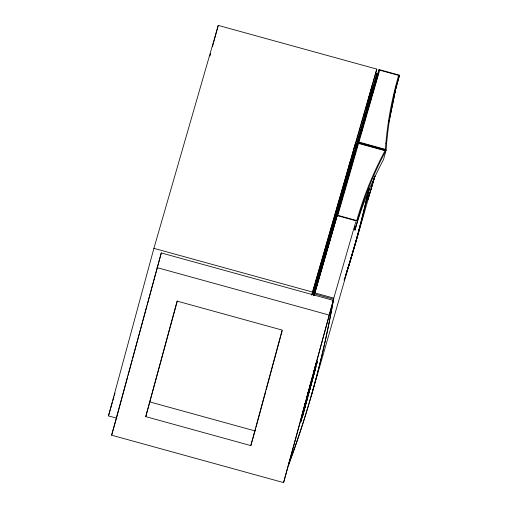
<?xml version="1.0" encoding="UTF-8"?>
<svg xmlns="http://www.w3.org/2000/svg" width="508" height="508" viewBox="0 0 508 508"><rect width="100%" height="100%" fill="white"/><g stroke="black" fill="none" stroke-linecap="round" stroke-linejoin="round"><path stroke-width="0.76" d="M307.105 396.45L308.788 389.973M308.324 394.868L310.959 385.058M305.295 406.114L303.238 413.62M309.95 388.83L309.505 390.277L308.743 390.068L310.521 383.623M308.381 394.456L308.058 395.707L307.296 395.497M305.499 405.086L305.105 406.603M309.893 388.88L307.2 398.774L306.438 398.564L306.889 396.9L307.651 397.11L307.2 398.774M310.09 388.442L310.737 386.093L309.975 385.883M306.673 398.094L306.87 397.339M308.604 390.817L308.858 389.871M306.946 400.031L307.346 398.513L306.254 402.323M308.896 392.697L309.455 390.601L309.029 392.1M310.737 386.093L309.747 389.7M307.975 393.148L308.293 391.979M304.565 408.813L305.06 406.927L304.305 406.718M310.09 388.156L309.505 390.277M116.859 418.217L108.471 415.906L153.905 248.336L218.249 25.4L376.803 69.107L372.237 85.941M209.956 56.007L210.579 53.708M212.446 46.825L218.249 25.4M300.895 419.729L283.591 482.6L111.614 435.191L161.284 252.952L333.261 300.361L315.417 366.166M115.849 420.522L127.673 376.911M128.092 375.38L132.239 360.077M132.651 358.546L142.405 322.58M142.818 321.05L146.971 305.746M147.383 304.216L161.284 252.952M145.758 416.636L177.076 301.111L282.143 330.073L250.819 445.599L145.758 416.636L177.368 300.977M250.819 445.599L255.676 428.638M256.089 427.107L265.843 391.147M266.255 389.617L272.478 366.668M272.891 365.138L280.568 336.829M280.981 335.299L282.226 330.708M311.626 295.104L376.803 69.107M311.887 294.811L350.818 159.753L346.05 177.343M324.866 255.524L325.279 254M343.56 186.519L344.595 182.696M345.008 181.166L345.63 178.873M314.115 295.466L357.791 143.866M345.072 181.267L345.694 178.968M347.567 172.085L355.035 144.539M326.028 252.044L326.447 250.514M348.094 170.809L372.586 84.322L372.174 85.852M335.077 222.358L336.925 215.538L357.397 221.177A1322.61 675.183 15.2 0 1 385.972 150.533L357.918 142.799M351.561 161.957L354.914 150.565L313.29 294.767M363.88 116.446L364.503 114.154M366.37 107.271L368.44 99.619M368.852 98.088L371.761 87.382M367.881 102.013L368.503 99.714M368.922 98.184L371.824 87.471M347.91 176.384L348.329 174.854M348.863 172.834L349.32 171.183M351.638 162.655L377.069 73.368L375.037 81.864M354.54 152.927L356.806 143.593M353.701 156.94L354.114 155.41M352.717 160.63L353.162 158.979M354.997 152.229L377.812 73.571L357.111 144.475M352.996 160.617L353.409 159.048M353.949 157.004L354.413 155.353M355.244 152.298L357.543 143.796M355.454 151.892L358.064 142.291L386.118 150.025L383.508 159.626A1322.61 675.183 15.2 0 0 354.933 230.27L357.397 221.177M373.761 85.566L377.069 73.368M376.276 78.226L377.565 73.501M373.615 89.014L374.079 87.357M376.523 78.289L377.609 74.339M377.819 74.111L379.057 69.558L399.529 75.197A1322.61 675.183 15.2 0 0 386.112 150.025M377.234 76.702L377.647 75.171M283.591 482.6L333.261 300.361M303.251 413.83L301.073 421.38L300.311 421.17L301.587 416.643M304.152 407.143L303.073 410.985L303.835 411.194L306.584 401.568L305.822 401.358L304.952 404.47M311.163 381.14L310.712 382.816L311.468 383.019L311.925 381.349L311.163 381.14L311.988 378.289M314.065 370.942L311.868 378.555L312.623 378.765L315.297 369.392L314.541 369.183M316.948 363.303L317.43 361.544L316.668 361.334L313.417 373.069L314.179 373.278L316.09 366.287L315.328 366.077L314.712 368.364M301.962 415.461L302.26 414.344M304.978 403.962L304.032 407.473L304.794 407.676L306.407 402.012M311.69 379.692L311.969 378.536L311.537 379.959M316.192 363.093L316.509 361.918M302.971 412.077L303.797 409.016M305.048 404.425L305.873 401.364M306.705 398.304L307.537 395.243M311.683 379.94L312.096 378.409M313.341 373.818L314.173 370.757M303.505 409.708L303.803 408.61M301.073 421.38L301.523 419.71L300.768 419.5M302.171 417.328L302.622 415.652L301.866 415.449L301.409 417.119L302.171 417.328L304.019 410.807L303.257 410.597L301.841 415.633M303.835 411.194L304.286 409.524L303.53 409.315M312.623 378.765L313.099 377.006L312.344 376.796M313.995 370.707L314.75 370.916L315.227 369.157L314.471 368.948M302.717 415.671L303.765 411.931L303.479 412.928L302.724 412.718M305.454 405.194L307.886 396.545L306.68 401.015M305.975 403.581L305.187 403.466L305.975 403.581L306.153 402.92M311.137 384.62L310.382 384.41L310.147 385.204L310.909 385.413L312.445 379.901M312.896 378.231L312.191 380.67L311.436 380.46M313.411 373.361L314.166 373.57L313.119 377.311L312.363 377.101M306.584 401.568L306.127 403.238L305.371 403.028M355.27 226.047L354.298 229.648L355.327 226.111M399.529 75.197L397.059 84.309A1322.61 675.183 15.2 0 0 395.535 89.63M304.946 404.127L306.813 397.377M308.477 394.043L308.832 392.748M306.261 402.596L306.711 400.933M308.051 392.671L308.267 391.89M310.318 387.261L313.652 375.475L312.89 375.266M304.121 410.489L304.317 409.785M309.055 392.271L309.277 391.478M305.499 402.114L305.683 401.453M308.089 392.805L308.299 392.062M302.984 411.645L303.168 410.978M308.032 392.963L308.235 392.24L308.991 392.449L308.737 393.351M108.471 415.906L112.427 402.209M112.865 400.691L113.963 396.888M114.402 395.364L115.062 393.078M111.614 435.191L115.64 421.259M313.042 294.697L354.667 150.495M313.207 294.621L351.314 162.592L349.866 162.198M356.864 144.405L377.317 73.438M313.322 295.593L355.41 150.705L313.569 295.662M313.817 295.732L379.057 69.558M314.071 294.951L354.984 153.187M358.013 143.11L378.308 73.711M314.281 295.04L342.538 197.136M342.976 195.618L345.605 186.512M346.043 184.988L350.209 170.574M350.647 169.056L353.714 158.426M354.152 156.909L355.657 150.768M358.229 143.186L358.915 140.913M361.309 132.607L362.382 128.803M362.839 127.317L363.474 125.019M364.344 121.996L365.436 118.212M365.887 116.751L366.528 114.427M368.941 106.178L370.027 102.318M370.465 100.889L371.119 98.533M371.989 95.606L373.082 91.719M373.513 90.322L374.174 87.935M375.488 83.395L377.673 75.825M289.643 461.131L288.461 465.226A1273.829 1095.305 16.1 0 0 333.483 299.168L355.778 221.926M315.328 366.077L315.976 363.842M310.001 385.54L310.197 384.848M306.438 398.564L307.378 395.313M314.75 370.916L317.43 361.544M300.311 421.17L300.723 419.741M313.88 374.567L314.166 373.57M310.909 385.413L311.741 382.34M361.937 219.869L362.82 216.821L362.56 217.57M311.207 396.024L353.651 248.964M354.857 245.447L374.847 176.193M309.994 388.639L307.823 396.5L307.092 396.43M361.436 221.069L362.109 219.126M372.269 85.084L373.717 85.477L355.867 147.32L354.419 146.92M153.905 248.336L312.458 292.043M314.833 292.894L333.788 298.12A1273.829 1095.305 16.1 0 1 288.76 464.172M314.528 293.941L333.483 299.168M157.048 267.621L329.025 315.03M315.068 366.979L315.83 367.189M312.814 375.431L313.569 375.641M311.741 379.33L312.503 379.54M309.816 386.188L310.572 386.397M307.753 393.91L308.515 394.119M302.203 414.617L302.965 414.826M149.987 401.968L255.054 430.93M361.842 218.631L362.21 218.764M374.885 176.047A1278.509 1099.325 16.1 0 1 367.627 199.949M396.183 86.201A1278.509 1099.325 16.1 0 1 388.849 121.793M369.252 188.519A1278.509 1099.325 16.1 0 1 346.183 274.015M345.954 274.733A1278.509 1099.325 16.1 0 1 345.256 276.892M374.853 176.162A1278.509 1099.325 16.1 0 1 367.614 200.069M396.081 86.29A1278.509 1099.325 16.1 0 1 389.439 118.936M369.392 188.214A1278.509 1099.325 16.1 0 1 344.145 280.162M393.897 95.733A1322.61 675.183 15.2 0 1 395.326 90.392M368.459 190.792A1273.829 1095.305 16.1 0 1 346.285 273.228M349.574 262.731A1273.829 1095.305 16.1 0 1 345.757 274.993M344.83 277.876A1273.829 1095.305 16.1 0 1 344.132 280.029M368.319 191.097A1273.829 1095.305 16.1 0 1 349.796 262.007M385.845 143.485L385.388 149.371L358.94 142.081L379.692 70.18L398.653 75.406C392.125 97.599 387.864 120.447 385.845 143.485M308.693 390.392L308.616 390.709L308.693 390.392M358.559 143.427L337.807 215.322L356.762 220.548C363.62 196.342 373.151 172.904 385.007 150.717L358.559 143.427"/></g></svg>
